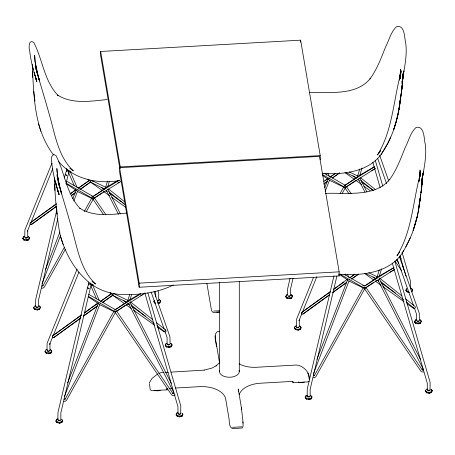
<?xml version="1.0" encoding="UTF-8"?>
<svg xmlns="http://www.w3.org/2000/svg" width="455" height="455" viewBox="0 0 455 455"><rect width="100%" height="100%" fill="white"/><g stroke="black" fill="none" stroke-linecap="round" stroke-linejoin="round"><path stroke-width="0.68" d="M219.356 331.445C216.244 330.791 215.09 334.357 215.113 336.768L219.594 363.158M419.538 179.298L420.096 169.994L419.544 178.997M422.649 174.464L421.54 184.286L422.627 174.578L421.944 183.348L422.615 174.549M400.019 78.505L400.286 73.562L400.013 78.652L400.406 74.017L399.934 78.163M403.096 73.755L401.975 88.082L399.672 104.383L401.253 93.434L400.286 100.202M403.079 73.92L402.425 82.56L403.141 73.755M422.593 174.714L421.495 188.876L419.191 205.177L420.215 198.135C418.378 217.189 412.93 236.088 402.601 252.32M419.806 175.784L420.045 172.479L419.595 178.15M422.564 175.875L422.661 174.544M403.13 73.67L402.027 83.493L403.158 74.142L402.521 79.761L403.272 73.841L402.118 81.798L403.938 70.94L402.738 77.174L403.534 73.38L403.409 73.972C405.2 63.979 407.066 53.826 405.78 43.634C404.41 38.766 405.149 24.371 396.572 26.663C390.777 31.844 389.144 40.37 385.527 47.041C381.182 58.047 377.013 69.325 369.966 78.948L370.279 78.505C356.339 95.971 328.959 92.024 309.269 92.524M149.274 382.905L152.067 378.355L157.908 373.856M400.025 78.203L400.576 69.206L399.962 78.323M26.532 240.576L26.532 239.757L28.682 239.063L29.478 237.72L28.267 236.401L29.603 238.323L28.682 239.882L26.532 240.576L24.075 240.121L22.75 238.374L23.654 236.645L24.797 236.293M37.424 309.986L37.424 309.167L39.574 308.473L40.358 307.057L39.158 305.811L40.484 307.665L39.574 309.292L37.424 309.986L34.967 309.531L33.63 307.716L34.546 306.056L35.689 305.703M47.03 349.468L45.892 349.821L44.982 351.55L46.308 353.296L48.765 353.751L48.765 352.932L50.92 352.238L51.711 350.896L50.499 349.582L51.426 351.038M57.922 418.879L56.784 419.231L55.863 421.199L57.199 422.712L59.656 423.161L59.656 422.342L61.812 421.649L62.591 420.232L61.505 419.22M168.868 347.466L168.868 346.653L171.143 345.954L171.933 344.606L170.722 343.292L172.058 345.214L171.143 346.773L168.868 347.466L166.53 347.011L165.205 345.265L166.115 343.531L167.19 343.184M178.081 412.594L177.006 412.941L176.085 414.909L177.422 416.422L179.753 416.882L179.753 416.063L182.034 415.364L182.813 413.942L181.727 412.93M287.714 294.482L286.576 294.834L285.655 296.495L286.991 298.309L289.448 298.764L289.448 297.945L291.604 297.251L292.383 295.835L291.183 294.59L292.104 296M296.341 325.865L295.198 326.212L294.294 327.947L295.619 329.693L298.076 330.142L298.076 329.329L300.226 328.635L301.022 327.287L299.811 325.973L300.738 327.429M307.233 395.276L306.09 395.623L305.174 397.283L306.511 399.103L308.968 399.553L308.968 398.739L311.118 398.045L311.902 396.629L310.702 395.384L310.702 396.203M418.173 323.863L418.173 323.044L420.454 322.345L421.245 321.002L420.033 319.683L421.37 321.605L420.454 323.164L418.173 323.863L415.842 323.403L414.516 321.657L415.426 319.928L416.501 319.581M429.065 393.274L429.065 392.455L431.346 391.755L432.125 390.339L430.925 389.099L432.25 390.947L431.346 392.574L429.065 393.274L426.733 392.813L425.397 390.999L426.318 389.338L427.393 388.991M419.482 179.111L420.119 173.861L419.095 181.113M349.599 280.047L349.679 279.239M399.956 78.175L400.133 76.81M400.696 97.342C398.625 118.198 392.409 139.167 379.817 156.15C365.854 172.473 342.194 174.572 322.117 173.474M399.956 77.953L400.133 76.736L399.626 79.42L400.599 73.067L399.592 80.16M399.427 106.771L396.146 122.122L393.655 129.789L398.091 114.376L400.48 98.434L398.938 109.951M422.348 178.297L422.041 180.55L422.792 174.635L421.631 182.586L423.457 171.734L422.257 177.962L423.048 174.168L422.928 174.765C424.714 164.767 426.58 154.62 425.3 144.428C423.929 139.554 424.669 125.165 416.086 127.457C410.296 132.638 408.658 141.158 405.047 147.835C400.701 158.84 396.533 170.119 389.486 179.742L389.798 179.298C375.142 197.567 345.885 192.482 325.422 193.381M419.806 200.996L420.773 194.228M418.452 210.745L419.999 199.227L417.61 215.164L413.168 230.577L417.61 215.164M380.63 150.531L377.474 154.99C392.659 130.386 393.393 100.424 400.798 73.107L400.684 73.653L401.202 70.707L400.263 76.036L400.878 71.998M400.263 76.036L400.457 74.762M419.976 175.556L420.397 172.786L419.01 181.625M422.718 175.784L422.507 177.143L423.139 172.985M419.783 176.83L420.721 171.501L420.204 174.447L420.318 173.901C412.912 201.212 412.179 231.18 396.988 255.784L399.78 251.888M56.892 209.71L35.735 299.259L35.621 306.59L36.099 307.216L38.214 307.108L38.612 306.431L38.612 299.691L57.819 218.406M64.382 178.024L65.196 174.578L66.822 175.363L65.196 174.578M66.117 183.28L68.068 175.01L69.541 171.029M87.428 287.753L89.061 288.538L87.428 287.753L57.973 412.435L57.859 419.766L58.331 420.392L60.452 420.284L60.845 419.607L60.845 412.867L90.306 288.186L91.529 284.847M290.04 278.392L287.651 288.726L287.651 295.369L288.123 295.995L289.278 296.154L290.244 295.887L290.637 295.21L290.637 288.47L293.083 278.136M333.97 275.861L307.279 388.832L307.165 396.157L307.643 396.788L309.758 396.675L310.156 396.004L310.156 389.264L336.848 276.293M22.875 238.062L24.075 239.307L24.075 240.121M33.755 307.404L34.967 308.717L34.967 309.531M45.108 351.237L46.308 352.483L46.308 353.296M55.988 420.579L57.199 421.893L57.199 422.712M165.33 344.953L166.53 346.192L166.53 347.011M176.21 414.289L177.422 415.603L177.422 416.422M285.78 296.182L286.991 297.496L286.991 298.309M294.419 327.634L295.619 328.874L295.619 329.693M305.299 396.97L306.511 398.284L306.511 399.103M406.662 289.09L406.798 288.544L406.002 289.892L407.214 291.206L407.1 291.9L409.546 292.48M414.641 321.344L415.842 322.589L415.842 323.403M425.522 390.686L426.733 392L426.733 392.813M107.528 181.016L105.321 188.393L105.736 188.353M129.561 294.863L127.554 301.568L127.969 301.534M49.47 350.703L49.288 351.152L47.792 351.226L47.348 350.816L47.599 349.986M359.746 169.067L357.334 177.097L357.761 177.131M379.265 269.855L376.854 277.891L377.28 277.925M107.784 186.618L109.41 181.255M130.016 299.794L131.643 294.43M359.808 175.397L362.043 168.02M379.328 276.191L381.563 268.808M65.31 173.992L66.783 170.107M87.542 287.168L89.015 283.289M325.12 191.572L329.67 179.702M313.279 374.147L348.939 281.156M45.381 269.758L59.946 231.97M72.732 198.818L76.133 190.315M41.991 283.909L60.589 235.462M73.835 200.956L77.657 191.003M67.613 382.934L98.286 303.377L98.707 303.337M64.479 396.424L99.634 304.839M324.756 187.596L328.157 179.094M316.925 359.325L347.597 279.774L348.018 279.734M154.507 300.215L153.853 301.733L155.189 303.246L153.853 301.733M406.002 289.892L405.877 290.512L407.214 292.025M51.972 163.129L24.877 230.065L24.741 237.248L25.207 237.806L26.373 238.033L27.732 237.095L27.732 230.355L27.459 231.123L30.383 223.905M30.912 222.592L52.695 168.782M77.128 269.087L47.115 343.241L46.979 350.424L47.439 350.981L48.605 351.209L49.965 350.27L49.965 343.531L49.697 344.298L52.615 337.081M53.15 335.767L78.914 272.113M313.421 277.635L296.421 319.632L296.29 326.821L296.751 327.378L297.917 327.606L299.276 326.662L299.276 319.922L299.003 320.69L301.927 313.472M302.456 312.158L316.799 276.725M38.118 306.869L37.219 307.569L35.996 306.977L36.303 306.528M178.639 413.424L178.769 414.283L179.554 414.459L180.572 413.754M290.142 295.648L289.243 296.347L288.464 296.171M298.781 327.099L297.871 327.725L296.66 327.208M427.945 389.816L428.081 390.68L428.866 390.856L429.884 390.151M215.124 336.433L215.545 335.83M127.542 301.5L127.861 300.812L140.373 293.674M390.743 137.08L387.592 143.74L381.131 154.501M410.262 237.874L405.797 246.894M57.859 419.766L58.138 419.169M307.165 396.157L307.449 395.566M376.842 277.817L377.167 277.209L393.854 267.694L393.404 268.313L393.797 267.62L364.506 286.019M357.323 177.029L357.653 176.415L374.334 166.9M59.656 423.161L61.812 422.467L62.716 420.841L62.591 420.232M157.521 302.888L159.802 302.188L160.581 300.766L159.381 299.526L160.706 301.375L160.058 302.529M179.753 416.882L182.034 416.183L182.938 414.55L182.813 413.942M289.448 298.764L291.604 298.071L292.508 296.438L292.383 295.835M308.968 399.553L311.118 398.864L312.028 397.232L311.902 396.629M412.605 289.545L411.826 291.78L412.73 289.846L411.405 288.305L412.73 290.154M414.641 322.163L415.165 321.219M64.235 247.565L42.85 286.047L43.032 285.803L41.729 286.024M84.243 211.564L91.83 197.908M65.298 249.391L44.254 287.213L42.929 288.083L41.752 288.191M86.336 211.575L93.235 199.176M114.063 311.084L65.082 399.223L65.264 398.984L63.962 399.2M115.815 311.732L66.487 400.389L65.162 401.259L63.984 401.367M340.061 193.517L343.855 186.686M342.154 193.534L345.26 187.955M363.374 287.48L314.394 375.614L314.576 375.375L313.273 375.591M365.126 288.129L315.798 376.78L314.473 377.65L313.296 377.758M23.654 236.645L23.523 237.191M56.784 419.231L56.647 419.777M166.115 343.531L165.978 344.082M177.006 412.941L176.87 413.493M286.576 294.834L286.576 295.648M295.198 326.212L295.067 326.764M306.09 395.623L305.959 396.174M415.426 319.928L415.29 320.474M393.404 268.313L393.797 267.62M48.765 353.751L50.92 353.057L51.836 351.499L51.711 350.896M298.076 330.142L300.226 329.454L301.147 327.896L301.022 327.287M305.299 397.789L306.09 396.441M149.479 383.673L150.19 389.656L151.481 390.595L167.053 389.867L167.053 388.502M378.787 153.341L380.175 151.219M403.886 250.352C391.618 272.761 362.55 275.918 339.652 274.194M31.799 223.832L31.389 224.429L56.471 206.223M54.031 337.007L53.622 337.604L80.984 317.744M47.348 350.816L47.656 350.367M169.692 344.418L168.663 345.049L167.576 344.526M307.847 396.095L307.54 396.55L307.984 396.959L309.48 396.879M419.004 320.809L417.974 321.446L416.882 320.923M93.861 197.737L92.581 198.607L103.387 214.407M116.099 310.913L114.819 311.783L171.637 394.889L173.054 395.617L174.117 395.605L175.135 394.9M365.411 287.31L364.131 288.18L420.949 371.28L422.365 372.008L423.429 371.997M219.003 363.153L215.966 365.968L216.261 365.774L212.019 368.067L204.102 370.137M93.616 197.851L92.593 198.477L66.18 183.217M115.849 311.027L115.36 311.533L114.853 311.084M345.641 186.63L345.152 187.136L344.645 186.681M365.16 287.423L364.671 287.93L364.159 287.475M215.545 337.195L215.113 338.133L216.529 346.477L216.529 345.106M28.682 239.882L28.682 239.063M39.574 309.292L39.574 308.473M50.92 353.057L50.92 352.238M159.802 302.188L159.802 303.002L158.09 303.53M61.812 422.467L61.812 421.649M171.143 346.773L171.143 345.954M291.604 298.071L291.604 297.251M182.034 416.183L182.034 415.364M300.226 329.454L300.226 328.635M311.118 398.864L311.118 398.045M420.454 323.164L420.454 322.345M431.346 392.574L431.346 391.755M90.499 181.192L91.085 180.635M112.732 294.368L113.318 293.811M32.038 221.636L56.306 204.079M309.258 381.233L307.398 381.921L292.997 382.74L292.758 381.341M53.445 335.454L54.27 334.812M303.582 311.209L301.767 312.466M56.386 203.783L30.166 222.819L30.03 224.287L30.69 224.673L31.867 224.281L56.38 206.519M70.064 193.853L75.769 189.712M71.287 195.462L75.28 192.567M81.468 314.888L52.399 335.995L52.262 337.462L52.922 337.849L54.099 337.456L80.336 318.454M84.323 312.824L98.001 302.888M83.265 316.089L97.512 305.743M323.801 181.386L327.793 178.491M323.886 183.826L327.304 181.34M330.779 291.285L301.711 312.392L301.574 313.859L302.234 314.246L303.411 313.848L329.647 294.846M333.629 289.215L347.313 279.285M302.933 314.001L329.721 294.55M332.571 292.48L346.824 282.134M70.65 193.75L72.373 192.516M73.522 191.686L75.82 190.036M78.687 187.972L89.021 180.533M71.298 195.775L75.32 192.886M80.484 189.166L90.244 182.142M55.004 334.192L70.502 323.039M71.651 322.214L81.405 315.19M84.852 312.71L90.59 308.581M91.739 307.756L96.904 304.037M100.345 301.557L111.253 293.708M83.777 315.975L96.978 306.477M102.716 302.342L113.05 294.908M324.972 180.88L327.27 179.225M330.137 177.16L334.732 173.856M323.903 184.138L327.344 181.664M332.508 177.945L339.396 172.991M304.315 310.589L330.717 291.587M334.163 289.107L338.179 286.218M339.328 285.387L343.917 282.083M349.656 277.954L354.82 274.234M333.088 292.372L346.289 282.868M352.028 278.739L358.341 274.194M344.913 187.426L345.425 187.062M78.419 188.074L89.749 180.231M31.207 222.279L30.223 222.893M79.83 189.599L90.499 182.21L104.69 189.047M105.31 188.12L92.956 196.668L91.722 196.071M94.27 198.261L102.204 192.766M103.336 191.982L104.468 191.202M100.657 301.25L111.418 293.799M102.625 302.387L112.732 295.392L126.922 302.222M115.752 309.457L127.542 301.295M125.006 305.555L115.371 312.221L99.019 304.349M126.7 304.378L128.401 303.201M145.293 293.06L115.826 311.601M329.881 177.245L335.545 173.321M332.417 177.985L339.714 172.934M344.987 185.447L357.334 176.893M346.295 187.039L355.929 180.368M375.085 168.657L345.618 187.204M349.963 277.641L355.065 274.115M351.374 279.165L358.676 274.115M365.064 285.848L376.854 277.686M373.748 282.339L364.683 288.612L348.957 281.042M375.449 281.162L376.581 280.377M394.604 269.451L365.729 287.628M403.301 269.286L403.636 269.053M120.916 181.465L93.593 198.425L92.615 197.908M92.371 196.816L119.113 180.294M114.603 309.991L140.749 293.833M344.395 185.594L374.277 166.826M117.891 182.91L119.113 182.205M140.737 295.733L142.574 294.675M143.803 293.97L145.031 293.265M371.752 170.631L375.438 168.515M390.049 272.124L394.343 269.661M105.623 187.636L118.141 180.499M52.456 336.069L52.877 335.847M173.366 284.984C156.929 293.185 138.001 295.221 119.841 294.482C109.843 293.469 99.833 290.455 91.728 284.352M158.863 373.305L160.666 372.736L164.027 372.509M157.316 301.284L158.34 300.579L157.896 300.169M60.168 420.488L59.451 420.744L58.229 420.153M93.582 198.556L92.371 197.817M26.544 240.445L28.819 239.745M37.435 309.855L39.71 309.155M48.776 353.62L51.051 352.921M289.46 298.628L291.735 297.934M298.088 330.012L300.363 329.312M59.668 423.031L61.943 422.331M308.979 399.422L311.254 398.722M158.135 303.394L159.932 302.865M168.879 347.336L171.279 346.63M418.185 323.733L420.591 323.027M179.765 416.746L182.171 416.041M429.076 393.143L431.476 392.438M157.35 301.091L158.442 300.818L158.71 300.152L158.71 293.515L157.982 290.79M349.377 279.387L349.69 279.313M68.756 170.466L67.818 170.659A1.302 0.688 -1.6 0 0 68.756 170.466L68.802 172.109M90.989 283.647L90.05 283.84A1.302 0.688 -1.6 0 0 90.989 283.647L91.04 285.291A1.302 0.688 -1.6 0 0 91.444 284.625M329.119 178.701L329.858 178.593M107.187 99.531C90.977 101.203 72.089 104.388 57.586 95.055L58.012 95.436C44.101 80.927 42.753 59.696 33.778 42.469C28.563 38.601 28.659 48.258 29.7 51.159C30.957 61.499 33.573 71.617 36.872 81.473L34.08 72.464M126.604 213.076C111.253 214.538 93.44 217.132 79.818 208.231L80.245 208.612C66.339 194.103 64.985 172.872 56.011 155.644C52.439 152.198 50.368 158.505 51.637 161.366C52.678 172.729 55.499 183.848 59.105 194.649L57.831 190.651M204.272 370.12L171.074 372.11M119.904 180.538C98.007 184.394 73.409 179.293 58.718 161.593M119.91 168.936L100.663 55.584L100.663 51.483L300.624 40.165L320.229 155.61L320.229 159.711M100.663 51.483L120.268 166.934L320.229 155.61M119.585 167.707L319.546 156.383L339.151 271.834L339.151 275.935L139.19 287.253L119.585 171.808L119.585 167.707L139.19 283.152L139.19 287.253M139.19 283.152L339.151 271.834M213.588 311.106L219.589 310.765M219.589 312.136L213.588 312.477L212.502 312.011L211.53 310.634L206.888 283.55M165.432 372.429L168.253 372.27M169.169 388.382L171.99 388.223M175.522 388.018L199.518 386.665A23.956 13.832 0 0 1 225.697 399.075L228.876 417.821C229.587 421.171 228.66 427.035 232.516 428.695L242.333 427.973L243.169 425.67L242.794 421.876M232.516 427.33L241.844 426.801M68.887 171.632L70.991 171.524M91.119 284.807L93.224 284.699M77.833 189.815L78.158 189.815M100.066 302.99L100.396 302.99M164.841 330.057L165.58 330.154L165 329.983M24.075 239.307L26.532 239.757M286.991 297.496L289.448 297.945M295.619 328.874L298.076 329.329M34.967 308.717L37.424 309.167M306.511 398.284L308.968 398.739M46.308 352.483L48.765 352.932M57.199 421.893L59.656 422.342M407.214 291.206L408.965 291.553M415.842 322.589L418.173 323.044M426.733 392L429.065 392.455M166.53 346.192L168.868 346.653M177.422 415.603L179.753 416.063M68.409 170.892L69.376 171.137M90.642 284.074L91.609 284.312M349.264 171.944L358.068 176.187M346.227 172.775L356.714 177.825M329.437 180.254L343.906 187.215M368.783 272.738L377.587 276.976M365.126 273.267L376.234 278.614M362.652 285.348L363.886 285.939M91.574 180.442L106.043 187.409M66.521 181.164L93.616 196.748M77.413 191.475L93.138 199.045M113.807 293.617L128.276 300.584M88.753 294.339L115.246 309.582M239.074 363.852C245.017 367.026 251.843 367.697 258.286 367.179L296.552 365.012C303.383 365.74 309.724 372.224 309.463 379.271M323.92 173.088L345.641 185.526M344.037 274.228L364.557 285.973M322.282 174.407L344.623 187.255M339.993 274.155L363.534 287.696M114.228 311.305L88.412 296.393M307.825 373.1L308.427 373.589L307.961 373.248M344.924 187.09L345.413 187.403M364.933 288.191L363.915 287.384M115.621 311.8L114.603 310.992M322.521 175.397L328.726 179.6M339.22 274.28L348.24 280.394M65.981 183.564L76.696 190.821M88.219 296.74L98.934 303.997M71.788 169.761L73.357 170.835C57.353 155.911 54.81 132.331 48.679 112.357C44.391 96.79 39.431 81.411 35.177 65.838L39.551 80.876M352.864 175.806L356.305 178.275M358.028 179.509L359.171 180.328M361.469 181.972L372.941 190.19M344.964 172.604L354.712 179.588M355.861 180.413L361.594 184.52M363.886 186.163L370.199 190.685M372.958 277.01L375.824 279.069M377.542 280.297L378.691 281.122M380.983 282.765L395.327 293.037M364.478 273.398L373.657 279.973M375.375 281.207L381.114 285.313M382.831 286.548L404.057 301.75M406.924 303.809L413.294 308.103L414.607 308.365L415.421 307.842L415.085 306.46L405.667 298.941M92.234 180.868L93.383 181.687M101.414 187.443L103.706 189.087M105.998 190.73L107.147 191.549M109.439 193.193L121.485 201.827M122.634 202.646L123.783 203.47M90.642 182.182L102.113 190.4M103.831 191.635L109.57 195.741M111.862 197.385L125.625 207.252M123.646 300.618L126.513 302.672M128.236 303.906L129.379 304.725M131.677 306.369L145.441 316.236M112.3 294.948L124.346 303.576M126.069 304.81L131.228 308.507M133.525 310.151L154.745 325.359M157.612 327.412L163.982 331.706L165.296 331.974L166.109 331.445L165.774 330.068L156.355 322.549M69.808 168.304L71.264 169.402M92.041 281.48L95.59 284.017C79.585 269.087 77.049 245.507 70.912 225.532C66.623 209.965 61.664 194.586 57.41 179.014L57.535 179.503M89.072 282.35C73.96 269.929 64.24 251.587 59.662 232.761C56.613 214.641 54.936 196.253 54.492 177.877L54.515 178.366M360.673 177.803L375.074 189.303M360.758 180.413L373.498 190.588M379.635 278.153L401.788 295.847M380.829 281.651L403.539 299.782M406.309 301.995L414.061 308.189L413.521 307.62M108.648 189.024L124.71 201.849M108.734 191.635L125.347 204.904M130.323 301.756L152.482 319.45M130.966 304.81L154.228 323.391M156.998 325.604L164.75 331.792L164.21 331.229M90.374 181.198L90.858 181.613M112.607 294.374L113.096 294.789M25.116 237.641L25.56 238.05L27.055 237.971L26.919 237.112M414.516 321.964L415.728 323.277M294.294 328.254L295.505 329.568M153.978 301.113L154.785 301.989M165.205 345.572L166.416 346.886M22.75 238.682L23.961 239.995M44.982 351.857L46.194 353.171M61.908 419.965L62.716 420.841M87.923 179.395L89.334 180.982M110.156 292.571L111.572 294.158M405.877 290.512L407.1 291.9M425.397 391.306L426.619 392.688M285.655 296.796L286.877 298.184M305.174 397.59L306.397 398.978M176.085 414.909L177.308 416.297M33.63 308.024L34.853 309.406M55.863 421.199L57.085 422.581M346.346 186.561L351.146 193.591M396.362 259.805L398.762 263.32M345.009 187.972L349.013 193.824M395.025 261.125L401.429 270.492M365.865 287.355L422.286 369.972L421.967 369.761L423.156 369.847L422.883 370.222L423.156 369.045L378.06 280.28M94.322 197.783L105.924 214.777M116.554 310.958L172.974 393.581L172.655 393.365L173.844 393.45L173.577 393.831L173.85 392.654L128.446 303.337M53.462 154.819C33.789 129.101 33.875 95.516 32.259 64.701L32.282 65.19M359.797 177.968L366.901 191.891M399.831 256.427L401.122 258.958M379.316 278.761L420.642 359.746M107.772 189.189L120.365 213.867M106.214 190.156L118.448 214.231M130.005 302.37L171.33 383.355M358.221 178.855L364.938 192.078M402.362 265.737L403.642 268.257M89.646 180.277L89.84 180.703M326.042 173.861L326.61 175.152M345.277 274.007L345.846 275.298M68.642 172.82L74.301 185.731M90.875 285.996L96.534 298.907M327.93 173.366L329.335 176.585M347.449 274.16L348.849 277.379M70.019 171.091L77.316 187.875M92.536 284.915L99.27 300.408M421.245 321.002L421.37 321.605M432.125 390.339L432.25 390.947M160.581 300.766L160.706 301.375M171.933 344.606L172.058 345.214M29.478 237.72L29.603 238.323M40.358 307.057L40.484 307.665M379.641 155.161L388.758 181.124M377.695 158.414L386.579 183.712M399.393 256.62L419.265 313.211L419.379 320.383L419.095 320.98L418.02 321.327L416.388 320.542L416.388 313.796L414.516 308.473M397.215 259.202L413.584 305.811M154.057 291.541L169.954 336.814L170.068 343.991L169.783 344.583L168.708 344.93L167.076 344.145L167.076 337.405L165.205 332.076M151.179 292.133L164.039 328.749M38.84 78.658L39.397 80.495L38.197 76.497L38.942 78.977M58.212 182.193L61.18 192.152M36.161 79.261L36.707 81.064L35.518 77.088L36.275 79.591L35.598 77.475M58.394 192.437L58.945 194.239L57.779 190.469M40.865 131.336L38.425 123.805M60.657 236.981L63.097 244.511M61.072 191.834L61.63 193.676L60.43 189.672L61.783 194.052M57.097 188.285L55.612 183.103M37.538 74.506L36.07 69.382M59.77 187.682L58.308 182.557M375.278 160.319L382.82 186.214M402.066 252.309L410.603 281.611L410.74 288.931M372.821 162.418L380.164 187.631M400.008 255.767L405.962 276.213M394.792 261.113L430.123 382.405L429.986 390.39L427.865 390.498L427.268 389.878L427.268 383.138L392.335 263.206M155.127 291.524L155.724 293.566L155.724 296.961M147.864 292.895L180.811 406.008L180.675 413.993L178.553 414.107L177.956 413.481L177.956 406.742L144.815 292.946M38.777 78.453L35.268 62.585L35.729 65.389M36.081 79.005L34.972 74.967M61.01 191.629L57.825 177.768L57.967 178.565L56.875 168.469L57.063 172.434M58.32 192.181L57.205 188.143M32.47 66.339L33.278 69.541M54.708 179.515L55.51 182.717M328.032 178.69L328.203 179.384M347.552 279.484L347.722 280.172M76.008 189.911L76.178 190.605M98.24 303.087L98.411 303.781M34.478 72.971L34.807 74.301M57.04 187.477L56.409 184.821M55.982 182.825L56.261 184.156M36.326 68.546L36.844 71.02L36.736 70.508M58.558 181.721L59.076 184.195L58.974 183.689M58.177 179.753L58.303 180.442L57.825 177.768M35.945 66.578L36.07 67.266L35.592 64.593M338.799 273.836L339.151 275.935M308.661 375.927L309.235 379.294M166.814 388.468L167.053 389.867M57.501 175.761L57.967 178.565M243.169 423.133L241.349 407.396L238.221 388.94L238.454 391.618M241.611 409.227L241.349 407.396M35.422 63.512L34.643 55.294L34.927 61.988M33.75 91.205L34.978 101.107M56.329 207.088L57.216 214.282M54.685 184.349L54.947 190.52M32.453 71.168L32.715 77.339M57.114 173.799L57.205 176.404M57.159 175.164L57.205 176.466M90.016 282.572L90.084 284.932M88.799 282.111L88.873 284.779M67.784 169.396L67.846 171.757M66.544 168.265L66.64 171.603A1.302 0.688 -1.6 0 0 66.669 171.78M300.624 40.165L300.624 42.213M292.997 382.74L292.997 381.37L260.527 383.207A23.956 13.832 0 0 0 239.233 394.712M239.29 281.406L239.29 371.559M219.446 282.037L219.446 371.479M155.075 302.814L155.075 303.121M120.268 166.934L120.268 168.299M88.901 284.955A1.302 0.688 -1.6 0 1 88.941 284.597M308.183 374.692A2.008 1.16 0 0 1 308.547 375.256M239.091 370.364A9.925 5.727 0 0 1 229.82 377.24A9.925 5.727 0 0 1 219.509 370.882M304.315 382.063A5.022 2.901 0 0 1 298.201 381.944M160.274 390.299A5.022 2.901 0 0 1 154.16 390.18M69.103 171.279A1.302 0.688 -1.6 0 1 69.023 171.973M219.344 311.897A5.022 2.901 0 0 1 216.756 312.045M403.011 74.228L402.698 80.012L403.011 74.233M422.564 174.379L422.217 180.806L422.564 174.379M400.087 77.384L399.996 78.704L400.087 77.384M402.846 77.435L402.374 84.01L402.846 77.435M422.365 178.229L421.893 184.798L422.365 178.229M402.578 81.422L401.975 88.082L402.578 81.422M422.098 182.216L421.495 188.876L422.098 182.216M402.237 85.472L401.492 92.166L402.237 85.472M421.757 186.266L421.006 192.96L421.757 186.266"/></g></svg>
